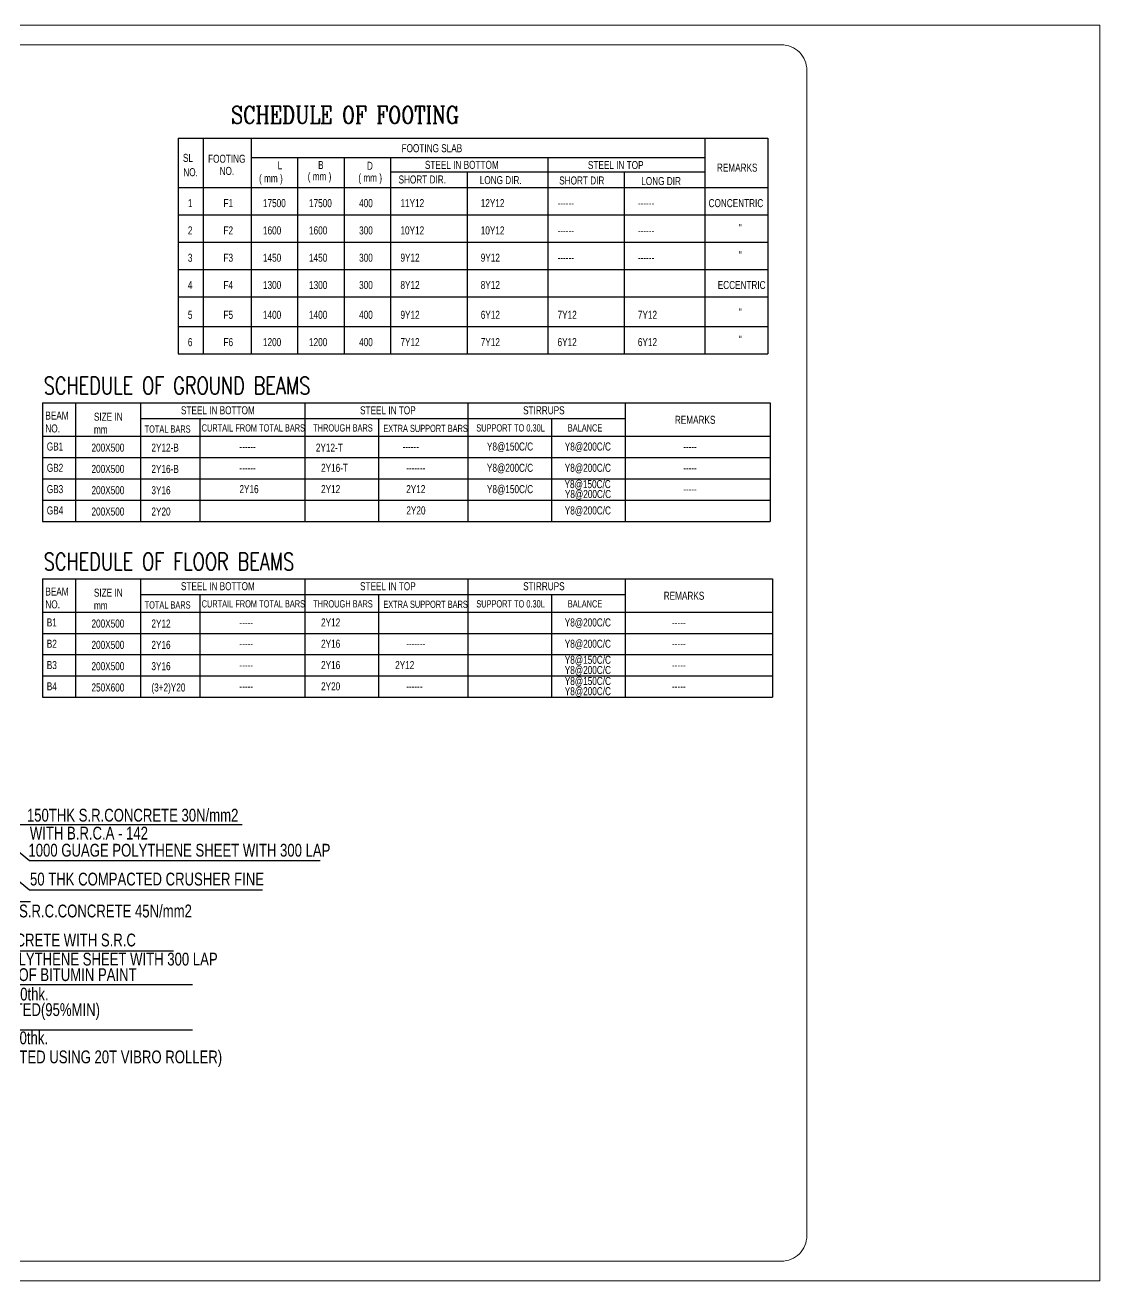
# Model space of a CAD drawing. Header units: millimetres. Extents: x -848390 to 452399, y -324112 to 148491.
# Drawn here: x -320371 to -286792, y -272667 to -233433 of the extents above; entities that cross this region are included whole.
import ezdxf
from ezdxf.enums import TextEntityAlignment as Align

# ---------------------------------------------------------------- set-up
doc = ezdxf.new("R2010")
doc.units = ezdxf.units.MM
doc.layers.get('0').update_dxf_attribs({"lineweight": 13})
doc.layers.get('DEFPOINTS').update_dxf_attribs({"lineweight": 13})
for name, color, linetype in [('0DIM', 7, 'Continuous'), ('A-TEXT-40', 2, 'Continuous'), ('ZZ-TXT-2', 4, 'Continuous')]:
    doc.layers.add(name, color=color, linetype=linetype)
doc.layers.add('0TEXT', color=7, linetype='Continuous', lineweight=13)
doc.layers.add('G-DW-TTL', color=7, linetype='Continuous', lineweight=13)
doc.styles.add('BANDA$0$EN-SCL', font='swisscl.ttf')
doc.styles.add('KH100', font='swisscl.ttf', dxfattribs={"height": 250})
doc.styles.add('ROMANC', font='romanc', dxfattribs={"width": 0.8, "height": 0.38})
doc.dimstyles.new("KH100'", dxfattribs={"dimtxt": 250, "dimasz": 150, "dimexe": 100, "dimexo": 100, "dimgap": 90, "dimtad": 1, "dimdec": 0, "dimtxsty": 'KH100', "dimblk": 'ARCHTICK', "dimcen": 200, "dimdle": 100, "dimclrd": 11, "dimclre": 11, "dimclrt": 3, "dimadec": 0, "dimazin": 0, "dimtfac": 1, "dimtdec": 0, "dimtix": 1, "dimtmove": 2, "dimatfit": 3, "dimfxl": 1, "dimarcsym": 0})

# ---------------------------------------------------------------- blocks, each defined once
blk = doc.blocks.new('_ArchTick')
at = {"color": 0, "const_width": 0.15}
blk.add_lwpolyline([(-0.5, -0.5), (0.5, 0.5)], dxfattribs=at)

msp = doc.modelspace()

# ---------------------------------------------------------------- linework, layer by layer
at = {"layer": 'A-TEXT-40'}
for p, q in [((-315593.16685, -236961.23877), (-315593.16685, -243704.68439)), ((-315593.16685, -236961.23877), (-297161.2181, -236961.23877)), ((-314809.16344, -236961.23877), (-314809.16344, -243704.68439)), ((-313312.67538, -236961.23877), (-313312.67538, -243704.68439)), ((-299134.38646, -236961.23877), (-299134.38646, -243704.68439)), ((-297161.2181, -236961.23877), (-297161.2181, -243704.68439)), ((-313312.67538, -237569.50639), (-299134.38646, -237569.50639)), ((-311859.19197, -237569.50639), (-311859.19197, -243704.68439)), ((-310405.70856, -237569.50639), (-310405.70856, -243704.68439)), ((-308952.22515, -237569.50639), (-308952.22515, -243704.68439)), ((-304043.3058, -237569.50639), (-304043.3058, -243704.68439)), ((-308952.22515, -238014.12133), (-299134.38646, -238014.12133)), ((-306559.19763, -238014.12133), (-306559.19763, -243704.68439)), ((-301650.27829, -238014.12133), (-301650.27829, -243704.68439)), ((-315593.16685, -238509.64408), (-299134.38646, -238509.64408)), ((-299134.38646, -238509.64408), (-297161.2181, -238509.64408)), ((-315593.16685, -239362.33629), (-299134.38646, -239362.33629)), ((-299134.38646, -239362.33629), (-297161.2181, -239362.33629)), ((-315593.16685, -240215.02851), (-299134.38646, -240215.02851)), ((-299134.38646, -240215.02851), (-297161.2181, -240215.02851)), ((-315593.16685, -241067.72073), (-299134.38646, -241067.72073)), ((-299134.38646, -241067.72073), (-297161.2181, -241067.72073)), ((-299134.38646, -241067.72073), (-297161.2181, -241067.72073)), ((-315593.16685, -241920.41294), (-299134.38646, -241920.41294)), ((-299134.38646, -241920.41294), (-297161.2181, -241920.41294)), ((-315593.16685, -242851.99218), (-299134.38646, -242851.99218)), ((-299134.38646, -242851.99218), (-297161.2181, -242851.99218)), ((-315593.16685, -243704.68439), (-299134.38646, -243704.68439)), ((-299134.38646, -243704.68439), (-297161.2181, -243704.68439)), ((-299134.38646, -243704.68439), (-297161.2181, -243704.68439)), ((-319825.59831, -245238.93941), (-319825.59831, -248936.53067)), ((-319825.59831, -245238.93941), (-317226.90867, -245238.93941)), ((-318797.98404, -245251.43941), (-318797.98404, -248936.53067)), ((-317226.90867, -245238.93941), (-297090.36192, -245238.93941)), ((-316767.97767, -245238.93941), (-316767.97767, -248936.53067)), ((-311630.58929, -245238.93941), (-311630.58929, -248936.53067)), ((-306536.13101, -245238.93941), (-306536.13101, -248936.53067)), ((-301620.9483, -245238.93941), (-301620.9483, -248936.53067)), ((-297090.36192, -245238.93941), (-297090.36192, -248936.53067)), ((-316767.97767, -245724.2348), (-301620.9483, -245724.2348)), ((-314911.40143, -245724.2348), (-314911.40143, -248936.53067)), ((-309315.86124, -248936.53067), (-309315.86124, -245724.2348)), ((-303910.89249, -248936.53067), (-303910.89249, -245724.2348)), ((-319825.59831, -246274.05092), (-317226.90867, -246274.05092)), ((-317226.90867, -246274.05092), (-297090.36192, -246274.05092)), ((-319825.59831, -246939.67086), (-297090.36192, -246939.67086)), ((-319825.59831, -247605.29079), (-297090.36192, -247605.29079)), ((-319825.59831, -248270.91073), (-297090.36192, -248270.91073)), ((-319825.59831, -248936.53067), (-297090.36192, -248936.53067)), ((-319825.59831, -250735.57244), (-319825.59831, -254433.16369)), ((-319825.59831, -250735.57244), (-317226.90867, -250735.57244)), ((-318797.98404, -250748.07244), (-318797.98404, -254433.16369)), ((-317226.90867, -250735.57244), (-297023.0204, -250735.57244)), ((-316767.97767, -250735.57244), (-316767.97767, -254433.16369)), ((-311630.58929, -250735.57244), (-311630.58929, -254433.16369)), ((-306536.13101, -250735.57244), (-306536.13101, -254433.16369)), ((-301620.9483, -250735.57244), (-301620.9483, -254433.16369)), ((-297023.0204, -250735.57244), (-297023.0204, -254433.16369)), ((-316767.97767, -251220.86783), (-301620.9483, -251220.86783)), ((-314911.40143, -251220.86783), (-314911.40143, -254433.16369)), ((-309315.86124, -254433.16369), (-309315.86124, -251220.86783)), ((-303910.89249, -254433.16369), (-303910.89249, -251220.86783)), ((-319825.59831, -251770.68395), (-317226.90867, -251770.68395)), ((-317226.90867, -251770.68395), (-297023.0204, -251770.68395)), ((-319825.59831, -252436.30388), (-297023.0204, -252436.30388)), ((-319825.59831, -253101.92382), (-297023.0204, -253101.92382)), ((-319825.59831, -253767.54376), (-297023.0204, -253767.54376)), ((-319825.59831, -254433.16369), (-297023.0204, -254433.16369))]:
    msp.add_line(p, q, dxfattribs=at)
at = {"layer": 'DEFPOINTS', "ltscale": 100}
msp.add_lwpolyline([(-342179.7546, -233433.07567), (-286791.86701, -233433.07567), (-286791.86701, -272667.10962), (-342179.7546, -272667.10962)], close=True, dxfattribs=at)
msp.add_lwpolyline([(-295947.99303, -271257.77375), (-295947.99303, -234842.41154, 0.4142135624), (-296740.31192, -234050.09264), (-340847.77763, -234050.09264, 0.4142135624), (-341640.09652, -234842.41154), (-341640.09652, -271257.77375, 0.4142135624), (-340847.77763, -272050.09264), (-296740.31192, -272050.09264, 0.4142135624)], format="xyb", close=True, dxfattribs=at)

# ---------------------------------------------------------------- texts
at = {"layer": '0TEXT', "color": 6, "insert": (-310368.93781, -236237.94512), "char_height": 540, "attachment_point": 5, "style": 'ROMANC'}
msp.add_mtext('SCHEDULE OF FOOTING ', dxfattribs=at)
at = {"layer": '0TEXT', "color": 6, "style": 'ROMANC', "width": 0.75}
for tag, p in [('SCHEDULE OF GROUND BEAMS', (-319787.92994, -244966.53489)), ('SCHEDULE OF FLOOR BEAMS', (-319787.92994, -250463.16791))]:
    msp.add_attdef(tag, p, 'TYPE', height=540, dxfattribs=at)
at = {"layer": 'G-DW-TTL', "color": 7, "style": 'BANDA$0$EN-SCL'}
for s, height, p in [('FOOTING SLAB', 250, (-308609.22069, -237403.36348)), ('SL', 250, (-315439.27356, -237706.47736)), ('FOOTING', 250, (-314654.45559, -237732.44375)), ('L', 250, (-312483.71284, -237940.36229)), ('B', 250, (-311216.92692, -237928.99307)), ('D', 250, (-309690.27691, -237953.22623)), ('STEEL IN BOTTOM', 250, (-307880.52379, -237923.65191)), ('STEEL IN TOP', 250, (-302786.74019, -237929.96682)), ('REMARKS', 250, (-298756.56145, -238010.50601)), ('NO.', 250, (-315428.67766, -238153.77971)), ('NO.', 250, (-314294.2021, -238113.68646)), ('( mm )', 250, (-313061.45776, -238344.20873)), ('( mm )', 250, (-311542.01616, -238283.46812)), ('( mm )', 250, (-309959.44088, -238326.33322)), ('SHORT DIR.', 250, (-308703.37621, -238381.14504)), ('LONG DIR.', 250, (-306166.49192, -238399.77654)), ('SHORT DIR', 250, (-303683.45364, -238411.74869)), ('LONG DIR', 250, (-301120.35448, -238430.38018)), ('BEAM', 250, (-319737.51768, -245758.1245)), ('SIZE IN', 250, (-318220.8187, -245793.1245)), ('STEEL IN BOTTOM', 250, (-315501.78116, -245591.85448)), ('STEEL IN TOP', 250, (-309905.46179, -245591.85448)), ('STIRRUPS', 250, (-304811.0035, -245591.85448)), ('NO.', 250, (-319737.51768, -246158.65043)), ('TOTAL BARS', 225, (-316636.87634, -246165.28118)), ('CURTAIL FROM TOTAL BARS', 225, (-314854.182, -246130.28118)), ('THROUGH BARS', 225, (-311368.11491, -246130.28118)), ('EXTRA SUPPORT BARS', 225, (-309179.50751, -246144.9447)), ('SUPPORT TO 0.30L', 225, (-306273.65663, -246130.28118)), ('BALANCE', 225, (-303414.47423, -246130.28118)), ('REMARKS', 250, (-300070.45183, -245889.59293)), ('mm', 250, (-318220.8187, -246193.65043)), ('BEAM', 250, (-319737.51768, -251254.75753)), ('SIZE IN', 250, (-318220.8187, -251289.75753)), ('STEEL IN BOTTOM', 250, (-315501.78116, -251088.4875)), ('STEEL IN TOP', 250, (-309905.46179, -251088.4875)), ('STIRRUPS', 250, (-304811.0035, -251088.4875)), ('NO.', 250, (-319737.51768, -251655.28345)), ('TOTAL BARS', 225, (-316636.87634, -251661.91421)), ('CURTAIL FROM TOTAL BARS', 225, (-314854.182, -251626.91421)), ('THROUGH BARS', 225, (-311368.11491, -251626.91421)), ('EXTRA SUPPORT BARS', 225, (-309179.50751, -251641.57772)), ('SUPPORT TO 0.30L', 225, (-306273.65663, -251626.91421)), ('BALANCE', 225, (-303414.47423, -251626.91421)), ('REMARKS', 250, (-300418.43481, -251386.22596)), ('mm', 250, (-318220.8187, -251690.28345))]:
    msp.add_text(s, height=height, dxfattribs=at).set_placement(p)
at = {"layer": 'ZZ-TXT-2', "color": 1, "style": 'BANDA$0$EN-SCL'}
for s, height, p in [('1', 249.99998, (-315285.27727, -239120.0783)), ('F1', 249.999976, (-314172.93588, -239119.30776)), ('17500', 249.999976, (-312939.13399, -239119.30776)), ('17500', 249.999976, (-311500.04978, -239119.30776)), ('400', 249.999976, (-309935.31229, -239119.30776)), ('11Y12', 249.999976, (-308644.10861, -239119.30776)), ('12Y12', 249.999976, (-306135.09854, -239119.30776)), ('CONCENTRIC', 249.999976, (-299016.59318, -239119.30776)), ('------', 249.999976, (-303735.18927, -239119.30776)), ('------', 249.999976, (-301226.1792, -239119.30776)), ('2', 249.99998, (-315285.27727, -239972.77052)), ('F2', 249.999976, (-314172.93588, -239971.99997)), ('1600', 249.999976, (-312939.13399, -239971.99997)), ('1600', 249.999976, (-311500.04978, -239971.99997)), ('300', 249.999976, (-309935.31229, -239971.99997)), ('10Y12', 249.999976, (-308644.10861, -239971.99997)), ('10Y12', 249.999976, (-306135.09854, -239971.99997)), ('"', 249.99998, (-298075.21056, -239892.15992)), ('------', 249.999976, (-303735.18927, -239971.99997)), ('------', 249.999976, (-301226.1792, -239971.99997)), ('"', 249.99998, (-298075.21056, -240744.85213)), ('3', 249.99998, (-315285.27727, -240825.46274)), ('F3', 249.999976, (-314172.93588, -240824.69219)), ('1450', 249.999976, (-312939.13399, -240824.69219)), ('1450', 249.999976, (-311500.04978, -240824.69219)), ('300', 249.999976, (-309935.31229, -240824.69219)), ('9Y12', 249.999976, (-308644.10861, -240824.69219)), ('9Y12', 249.999976, (-306135.09854, -240824.69219)), ('------', 249.999976, (-303735.18927, -240824.69219)), ('------', 249.999976, (-301226.1792, -240824.69219)), ('4', 249.99998, (-315285.27727, -241678.15496)), ('F4', 249.999976, (-314172.93588, -241677.38441)), ('1300', 249.999976, (-312939.13399, -241677.38441)), ('1300', 249.999976, (-311500.04978, -241677.38441)), ('300', 249.999976, (-309935.31229, -241677.38441)), ('8Y12', 249.999976, (-308644.10861, -241677.38441)), ('8Y12', 249.999976, (-306135.09854, -241677.38441)), ('ECCENTRIC', 249.999976, (-298730.81464, -241677.38441)), ('5', 249.99998, (-315285.27727, -242609.73419)), ('F5', 249.999976, (-314172.93588, -242608.96364)), ('1400', 249.999976, (-312939.13399, -242608.96364)), ('1400', 249.999976, (-311500.04978, -242608.96364)), ('400', 249.999976, (-309935.31229, -242608.96364)), ('9Y12', 249.999976, (-308644.10861, -242608.96364)), ('6Y12', 249.999976, (-306135.09854, -242608.96364)), ('7Y12', 249.999976, (-303735.18927, -242608.96364)), ('7Y12', 249.999976, (-301226.1792, -242608.96364)), ('"', 249.99998, (-298075.21056, -242529.12358)), ('6', 249.99998, (-315285.27727, -243462.4264)), ('F6', 249.999976, (-314172.93588, -243461.65586)), ('1200', 249.999976, (-312939.13399, -243461.65586)), ('1200', 249.999976, (-311500.04978, -243461.65586)), ('400', 249.999976, (-309935.31229, -243461.65586)), ('7Y12', 249.999976, (-308644.10861, -243461.65586)), ('7Y12', 249.999976, (-306135.09854, -243461.65586)), ('6Y12', 249.999976, (-303735.18927, -243461.65586)), ('6Y12', 249.999976, (-301226.1792, -243461.65586)), ('"', 249.99998, (-298075.21056, -243381.8158)), ('GB1', 249.999976, (-319693.06443, -246723.71536)), ('200X500', 249.999976, (-318296.48113, -246758.71536)), ('2Y12-B', 249.999976, (-316424.06281, -246758.71536)), ('------', 249.999976, (-313674.71002, -246723.71536)), ('2Y12-T', 249.999976, (-311286.67443, -246758.71536)), ('------', 249.999976, (-308580.25173, -246723.71536)), ('Y8@150C/C', 249.999976, (-305940.91568, -246723.71536)), ('Y8@200C/C', 249.999976, (-303509.75245, -246723.71536)), ('-----', 249.999976, (-299811.94948, -246723.71536)), ('GB2', 249.999976, (-319693.06443, -247389.3353)), ('200X500', 249.999976, (-318296.48113, -247424.3353)), ('2Y16-B', 249.999976, (-316424.06281, -247424.3353)), ('2Y16-T', 249.999976, (-311124.36956, -247389.3353)), ('Y8@200C/C', 249.999976, (-305940.91568, -247389.3353)), ('Y8@200C/C', 249.999976, (-303509.75245, -247389.3353)), ('------', 249.999976, (-313674.71002, -247389.3353)), ('-------', 249.999976, (-308464.53888, -247389.3353)), ('-----', 249.999976, (-299811.94948, -247389.3353)), ('GB3', 249.999976, (-319693.06443, -248054.95524)), ('200X500', 249.999976, (-318296.48113, -248089.95524)), ('3Y16', 249.999976, (-316424.06281, -248089.95524)), ('2Y16', 249.999976, (-313674.71002, -248054.95524)), ('2Y12', 249.999976, (-311124.36956, -248054.95524)), ('2Y12', 249.999976, (-308464.53888, -248054.95524)), ('Y8@150C/C', 249.999976, (-305940.91568, -248054.95524)), ('Y8@150C/C', 249.999976, (-303516.73749, -247897.87139)), ('Y8@200C/C', 249.999976, (-303506.25745, -248208.54799)), ('-----', 249.999976, (-299811.94948, -248054.95524)), ('GB4', 249.999976, (-319693.06443, -248720.57517)), ('200X500', 249.999976, (-318296.48113, -248755.57517)), ('2Y20', 249.999976, (-316424.06281, -248755.57517)), ('2Y20', 249.999976, (-308458.90712, -248720.57517)), ('Y8@200C/C', 249.999976, (-303509.75245, -248720.57517)), ('B1', 249.999976, (-319693.06443, -252220.34839)), ('200X500', 249.999976, (-318296.48113, -252255.34839)), ('2Y12', 249.999976, (-316424.06281, -252255.34839)), ('-----', 249.999976, (-313674.71002, -252220.34839)), ('2Y12', 249.999976, (-311124.36956, -252220.34839)), ('Y8@200C/C', 249.999976, (-303509.75245, -252220.34839)), ('-----', 249.999976, (-300159.93246, -252220.34839)), ('B2', 249.999976, (-319693.06443, -252885.96833)), ('2Y16', 249.999976, (-311124.36956, -252885.96833)), ('Y8@200C/C', 249.999976, (-303509.75245, -252885.96833)), ('200X500', 249.999976, (-318296.48113, -252920.96833)), ('2Y16', 249.999976, (-316424.06281, -252920.96833)), ('-----', 249.999976, (-313674.71002, -252885.96833)), ('-------', 249.999976, (-308464.53888, -252885.96833)), ('-----', 249.999976, (-300159.93246, -252885.96833)), ('B3', 249.999976, (-319693.06443, -253551.58826)), ('200X500', 249.999976, (-318296.48113, -253586.58826)), ('3Y16', 249.999976, (-316424.06281, -253586.58826)), ('-----', 249.999976, (-313674.71002, -253551.58826)), ('2Y16', 249.999976, (-311124.36956, -253551.58826)), ('2Y12', 249.999976, (-308809.64151, -253551.58826)), ('Y8@150C/C', 249.999976, (-303509.75245, -253387.86682)), ('Y8@200C/C', 249.999976, (-303509.75245, -253706.96704)), ('-----', 249.999976, (-300159.93246, -253551.58826)), ('Y8@150C/C', 249.999976, (-303509.75245, -254048.84589)), ('B4', 249.999976, (-319693.06443, -254217.2082)), ('250X600', 249.999976, (-318296.48113, -254252.2082)), ('(3+2)Y20', 249.999976, (-316424.06281, -254252.2082)), ('-----', 249.999976, (-313674.71002, -254217.2082)), ('2Y20', 249.999976, (-311124.36956, -254217.2082)), ('------', 249.999976, (-308464.53888, -254217.2082)), ('Y8@200C/C', 249.999976, (-303509.75245, -254367.94611)), ('-----', 249.999976, (-300159.93246, -254217.2082))]:
    msp.add_text(s, height=height, dxfattribs=at).set_placement(p)
at = {"layer": 'ZZ-TXT-2', "color": 1, "style": 'KH100'}
for s, p in [('150THK S.R.CONCRETE 30N/mm2 ', (-320314.41365, -258117.34539)), ('WITH B.R.C.A - 142', (-320222.81034, -258677.33293)), ('1000 GUAGE POLYTHENE SHEET WITH 300 LAP', (-320266.4984, -259211.6728)), ('50 THK COMPACTED CRUSHER FINE', (-320218.01781, -260112.90065)), ('FOOTING WITH S.R.C.CONCRETE 45N/mm2', (-323703.163, -261110.47692)), ('BLINDING CONCRETE WITH S.R.C', (-323629.13182, -262016.6818)), ('1000 GUAGE POLYTHENE SHEET WITH 300 LAP', (-323789.19942, -262613.48728)), ('OVER 2 COATS OF BITUMIN PAINT', (-323722.74332, -263099.34774)), ('CLASS-3 FILL 200thk. ', (-323738.4442, -263706.63315)), ('WELL COMPACTED(95%MIN)', (-323726.27376, -264191.44614)), ('CLASS-2 FILL 300thk. ', (-323756.95684, -265075.18969)), ('(WELL COMPACTED USING 20T VIBRO ROLLER)', (-323715.10888, -265668.82568))]:
    msp.add_text(s, height=400, dxfattribs=at).set_placement(p, align=Align.MIDDLE_LEFT)

# ---------------------------------------------------------------- leaders
at = {"layer": '0DIM'}
for points in [[(-322964.97224, -258410.0055), (-313588.99667, -258410.0055)], [(-322315.21748, -258750.65035), (-320228.80409, -260445.83205), (-312950.17524, -260445.83205)], [(-327020.77907, -260813.39925), (-320206.69782, -260813.39925)], [(-327202.22486, -261778.19918), (-326447.94169, -262352.83846), (-315733.19131, -262352.83846)], [(-327216.86089, -262383.07177), (-325854.13097, -263406.70724), (-315139.38059, -263406.70724)], [(-327264.34051, -263692.91611), (-325857.50572, -264827.14612), (-315142.75535, -264827.14612)]]:
    msp.add_leader(points, dimstyle="KH100'", dxfattribs=at)
at = {"layer": 'ZZ-TXT-2', "color": 1}
msp.add_leader([(-321397.98086, -258581.39181), (-320228.80409, -259531.33158), (-311155.12408, -259531.33158)], dimstyle="KH100'", dxfattribs=at)

doc.saveas('drawing.dxf')
